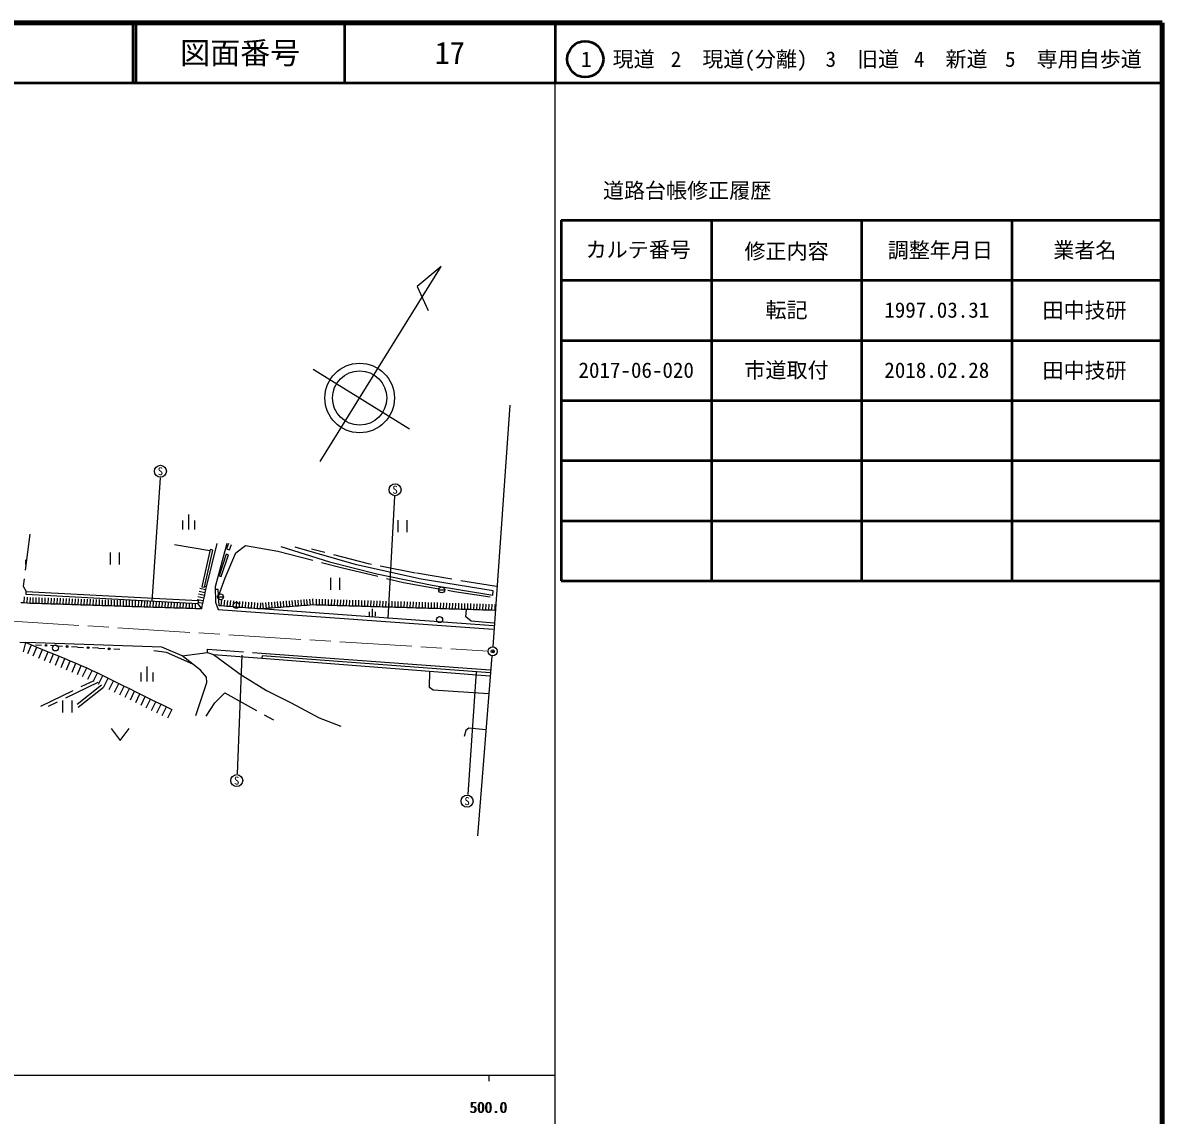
# Model space of a CAD drawing. Units: millimetres, scale not verified. Extents: x 40000 to 680000, y 20000 to 380000.
# Drawn here: x 490458 to 680000, y 198357 to 380000 of the extents above; entities that cross this region are included whole.
import ezdxf
from ezdxf.enums import TextEntityAlignment as Align

# ---------------------------------------------------------------- set-up
doc = ezdxf.new("R2010")
doc.units = ezdxf.units.MM
doc.header["$LTSCALE"] = 1000
doc.header["$PDMODE"] = 32
doc.header["$PDSIZE"] = 500
doc.linetypes.add('CHAIN', pattern=[18.5, 12, -1.5, 3.5, -1.5])
doc.linetypes.add('DASHED', pattern=[7.5, 6, -1.5])
for name, color, linetype, lineweight in [('M-BGD', 7, 'Continuous', 25), ('M-BGD-EXST', 7, 'Continuous', 25), ('M-BMK', 2, 'CHAIN', 13), ('M-BMK-SRVR', 3, 'Continuous', 25), ('M-TTL', 2, 'Continuous', 140), ('M-TTL-BAND', 7, 'Continuous', 25), ('M-TTL-FRAM', 2, 'Continuous', 50), ('M-TTL-LINE', 7, 'Continuous', 50)]:
    doc.layers.add(name, color=color, linetype=linetype, lineweight=lineweight)
doc.layers.add('M-OTRS', color=6, linetype='Continuous')
doc.layers.add('M-TTL-TXT', color=7, linetype='Continuous')
doc.styles.add('ＭＳ ゴシック', font='')
doc.styles.get('ＭＳ ゴシック').set_extended_font_data('MS Gothic')

msp = doc.modelspace()

# ---------------------------------------------------------------- linework, layer by layer
at = {"layer": 'M-BGD'}
for p, q in [((538741, 322386), (554813, 312491)), ((571498, 316447), (568676, 276227)), ((521644, 292431), (520225, 286231)), ((520664, 286131), (522083, 292331)), ((522757, 293410), (520963, 286215)), ((522083, 292331), (521644, 292431)), ((524659, 293422), (524330, 292541)), ((524330, 292541), (524827, 292356)), ((524827, 292356), (525155, 293237)), ((524308, 291642), (523106, 288037)), ((523467, 287917), (524668, 291522)), ((524668, 291522), (524308, 291642)), ((520225, 286231), (520664, 286131)), ((520963, 286215), (520696, 286273)), ((520963, 286215), (520864, 285756)), ((523106, 288037), (523467, 287917)), ((490693, 284537), (490619, 283540)), ((491191, 284500), (491117, 283503)), ((491689, 284464), (491615, 283466)), ((492149, 284450), (492116, 283450)), ((492649, 284433), (492617, 283434)), ((493150, 284417), (493118, 283418)), ((493651, 284401), (493619, 283401)), ((494152, 284385), (494120, 283385)), ((494653, 284368), (494621, 283369)), ((495154, 284352), (495122, 283353)), ((495655, 284336), (495622, 283337)), ((496156, 284320), (496123, 283320)), ((519588, 284591), (520565, 284379)), ((519687, 285050), (520665, 284838)), ((519787, 285509), (520764, 285297)), ((519887, 285968), (520864, 285756)), ((520565, 284379), (520465, 283919)), ((520665, 284838), (520565, 284379)), ((520764, 285297), (520665, 284838)), ((520864, 285756), (520764, 285297)), ((490619, 283540), (490121, 283576)), ((491117, 283503), (490619, 283540)), ((491615, 283466), (491117, 283503)), ((492116, 283450), (491615, 283466)), ((492617, 283434), (492116, 283450)), ((493118, 283418), (492617, 283434)), ((493619, 283401), (493118, 283418)), ((494120, 283385), (493619, 283401)), ((494621, 283369), (494120, 283385)), ((495122, 283353), (494621, 283369)), ((495622, 283337), (495122, 283353)), ((496123, 283320), (495622, 283337)), ((496624, 283304), (496123, 283320)), ((496657, 284304), (496624, 283304)), ((497125, 283288), (496624, 283304)), ((497158, 284287), (497125, 283288)), ((497626, 283272), (497125, 283288)), ((497658, 284271), (497626, 283272)), ((498127, 283256), (497626, 283272)), ((498159, 284255), (498127, 283256)), ((498628, 283239), (498127, 283256)), ((498660, 284239), (498628, 283239)), ((499129, 283223), (498628, 283239)), ((499161, 284223), (499129, 283223)), ((499630, 283207), (499129, 283223)), ((499662, 284206), (499630, 283207)), ((500131, 283191), (499630, 283207)), ((500163, 284190), (500131, 283191)), ((500631, 283174), (500131, 283191)), ((500664, 284174), (500631, 283174)), ((501132, 283158), (500631, 283174)), ((501165, 284158), (501132, 283158)), ((501633, 283142), (501132, 283158)), ((501666, 284142), (501633, 283142)), ((502134, 283126), (501633, 283142)), ((502166, 284125), (502134, 283126)), ((502635, 283110), (502134, 283126)), ((502667, 284109), (502635, 283110)), ((503136, 283093), (502635, 283110)), ((503168, 284093), (503136, 283093)), ((503637, 283077), (503136, 283093)), ((503669, 284077), (503637, 283077)), ((504138, 283061), (503637, 283077)), ((504170, 284060), (504138, 283061)), ((504639, 283045), (504138, 283061)), ((504671, 284044), (504639, 283045)), ((505140, 283029), (504639, 283045)), ((505172, 284028), (505140, 283029)), ((505640, 283012), (505140, 283029)), ((505673, 284012), (505640, 283012)), ((506141, 282996), (505640, 283012)), ((506174, 283996), (506141, 282996)), ((506642, 282980), (506141, 282996)), ((506675, 283979), (506642, 282980)), ((507143, 282964), (506642, 282980)), ((507175, 283963), (507143, 282964)), ((507644, 282948), (507143, 282964)), ((507676, 283947), (507644, 282948)), ((508145, 282931), (507644, 282948)), ((508177, 283931), (508145, 282931)), ((508646, 282915), (508145, 282931)), ((508678, 283915), (508646, 282915)), ((509147, 282899), (508646, 282915)), ((509179, 283898), (509147, 282899)), ((509648, 282883), (509147, 282899)), ((509680, 283882), (509648, 282883)), ((510149, 282866), (509648, 282883)), ((510181, 283866), (510149, 282866)), ((510649, 282850), (510149, 282866)), ((510682, 283850), (510649, 282850)), ((511150, 282834), (510649, 282850)), ((511150, 282834), (511183, 283835)), ((511651, 282818), (511150, 282834)), ((511651, 282818), (511683, 283808)), ((512152, 282802), (511651, 282818)), ((512152, 282802), (512184, 283781)), ((512653, 282785), (512152, 282802)), ((512653, 282785), (512684, 283754)), ((513154, 282769), (512653, 282785)), ((513154, 282769), (513185, 283727)), ((513655, 282753), (513154, 282769)), ((513655, 282753), (513685, 283700)), ((514156, 282737), (513655, 282753)), ((514156, 282737), (514186, 283673)), ((514657, 282721), (514156, 282737)), ((514657, 282721), (514687, 283646)), ((515157, 282704), (514657, 282721)), ((515157, 282704), (515187, 283619)), ((515658, 282688), (515157, 282704)), ((515658, 282688), (515688, 283592)), ((516159, 282672), (515658, 282688)), ((516159, 282672), (516188, 283565)), ((516660, 282656), (516159, 282672)), ((516660, 282656), (516689, 283538)), ((517161, 282640), (516660, 282656)), ((517161, 282640), (517189, 283510)), ((517662, 282623), (517161, 282640)), ((517662, 282623), (517690, 283483)), ((518163, 282607), (517662, 282623)), ((518163, 282607), (518190, 283456)), ((518664, 282591), (518163, 282607)), ((518664, 282591), (518691, 283429)), ((519165, 282575), (518664, 282591)), ((519165, 282575), (519191, 283402)), ((519666, 282558), (519165, 282575)), ((519488, 284132), (520465, 283919)), ((519583, 283381), (520166, 282542)), ((520366, 283460), (519606, 283625)), ((520166, 282542), (519666, 282558)), ((520266, 283001), (520166, 282542)), ((520366, 283460), (520266, 283001)), ((520465, 283919), (520366, 283460)), ((523418, 283035), (523109, 283059)), ((523495, 284032), (523418, 283035)), ((523920, 282996), (523418, 283035)), ((523997, 283993), (523920, 282996)), ((524422, 282958), (523920, 282996)), ((524499, 283955), (524422, 282958)), ((524923, 282919), (524422, 282958)), ((525000, 283916), (524923, 282919)), ((525425, 282880), (524923, 282919)), ((525502, 283877), (525425, 282880)), ((525926, 282841), (525425, 282880)), ((526003, 283838), (525926, 282841)), ((526428, 282803), (525926, 282841)), ((526505, 283800), (526428, 282803)), ((526929, 282764), (526428, 282803)), ((527006, 283761), (526929, 282764)), ((527431, 282725), (526929, 282764)), ((527508, 283722), (527431, 282725)), ((527933, 282687), (527431, 282725)), ((528009, 283684), (527933, 282687)), ((528434, 282648), (527933, 282687)), ((528511, 283645), (528434, 282648)), ((528936, 282609), (528434, 282648)), ((529013, 283606), (528936, 282609)), ((529437, 282571), (528936, 282609)), ((529514, 283568), (529437, 282571)), ((529939, 282532), (529437, 282571)), ((530016, 283529), (529939, 282532)), ((530427, 282569), (529939, 282532)), ((568765, 279708), (529939, 282532)), ((530352, 283566), (530427, 282569)), ((530916, 282606), (530427, 282569)), ((530840, 283603), (530916, 282606)), ((531404, 282643), (530916, 282606)), ((531329, 283640), (531404, 282643)), ((531893, 282680), (531404, 282643)), ((531817, 283677), (531893, 282680)), ((532381, 282717), (531893, 282680)), ((532306, 283714), (532381, 282717)), ((532870, 282754), (532381, 282717)), ((532794, 283751), (532870, 282754)), ((533358, 282791), (532870, 282754)), ((533283, 283788), (533358, 282791)), ((533847, 282828), (533358, 282791)), ((533771, 283825), (533847, 282828)), ((534335, 282865), (533847, 282828)), ((534260, 283862), (534335, 282865)), ((534824, 282902), (534335, 282865)), ((534748, 283899), (534824, 282902)), ((535312, 282939), (534824, 282902)), ((535237, 283936), (535312, 282939)), ((535801, 282976), (535312, 282939)), ((535725, 283974), (535801, 282976)), ((536289, 283013), (535801, 282976)), ((536214, 284011), (536289, 283013)), ((536778, 283050), (536289, 283013)), ((536702, 284048), (536778, 283050)), ((537266, 283088), (536778, 283050)), ((537191, 284085), (537266, 283088)), ((537755, 283125), (537266, 283088)), ((537679, 284122), (537755, 283125)), ((538243, 283162), (537755, 283125)), ((538168, 284159), (538243, 283162)), ((538732, 283199), (538243, 283162)), ((538656, 284196), (538732, 283199)), ((539236, 283184), (538732, 283199)), ((539265, 284183), (539236, 283184)), ((539739, 283169), (539236, 283184)), ((539769, 284168), (539739, 283169)), ((540243, 283154), (539739, 283169)), ((540273, 284153), (540243, 283154)), ((540747, 283139), (540243, 283154)), ((540777, 284138), (540747, 283139)), ((541251, 283124), (540747, 283139)), ((541280, 284123), (541251, 283124)), ((541754, 283109), (541251, 283124)), ((541784, 284108), (541754, 283109)), ((542258, 283094), (541754, 283109)), ((542288, 284094), (542258, 283094)), ((542762, 283079), (542258, 283094)), ((542792, 284079), (542762, 283079)), ((543266, 283064), (542762, 283079)), ((543295, 284064), (543266, 283064)), ((543770, 283049), (543266, 283064)), ((543799, 284049), (543770, 283049)), ((544273, 283034), (543770, 283049)), ((544303, 284034), (544273, 283034)), ((544777, 283019), (544273, 283034)), ((544807, 284019), (544777, 283019)), ((545281, 283004), (544777, 283019)), ((545311, 284004), (545281, 283004)), ((545785, 282989), (545281, 283004)), ((545814, 283989), (545785, 282989)), ((546288, 282974), (545785, 282989)), ((546318, 283974), (546288, 282974)), ((546792, 282959), (546288, 282974)), ((546822, 283959), (546792, 282959)), ((547296, 282944), (546792, 282959)), ((547326, 283944), (547296, 282944)), ((547800, 282929), (547296, 282944)), ((547829, 283929), (547800, 282929)), ((548304, 282914), (547800, 282929)), ((548333, 283914), (548304, 282914)), ((548807, 282900), (548304, 282914)), ((548837, 283899), (548807, 282900)), ((549311, 282885), (548807, 282900)), ((549341, 283884), (549311, 282885)), ((549815, 282870), (549311, 282885)), ((549845, 283869), (549815, 282870)), ((550319, 282855), (549815, 282870)), ((550348, 283854), (550319, 282855)), ((550822, 282840), (550319, 282855)), ((550852, 283839), (550822, 282840)), ((551326, 282825), (550822, 282840)), ((551356, 283824), (551326, 282825)), ((551830, 282810), (551326, 282825)), ((551860, 283809), (551830, 282810)), ((552334, 282795), (551830, 282810)), ((552363, 283794), (552334, 282795)), ((552838, 282780), (552334, 282795)), ((552867, 283779), (552838, 282780)), ((553341, 282765), (552838, 282780)), ((553371, 283764), (553341, 282765)), ((553845, 282750), (553341, 282765)), ((553875, 283750), (553845, 282750)), ((554349, 282735), (553845, 282750)), ((554379, 283735), (554349, 282735)), ((554853, 282720), (554349, 282735)), ((554882, 283720), (554853, 282720)), ((555356, 282705), (554853, 282720)), ((555386, 283705), (555356, 282705)), ((555860, 282690), (555356, 282705)), ((555890, 283690), (555860, 282690)), ((556364, 282675), (555860, 282690)), ((556394, 283675), (556364, 282675)), ((556868, 282660), (556364, 282675)), ((556897, 283660), (556868, 282660)), ((557371, 282645), (556868, 282660)), ((557401, 283645), (557371, 282645)), ((557875, 282630), (557371, 282645)), ((557905, 283630), (557875, 282630)), ((558379, 282615), (557875, 282630)), ((558409, 283615), (558379, 282615)), ((558883, 282600), (558379, 282615)), ((558912, 283600), (558883, 282600)), ((559387, 282585), (558883, 282600)), ((559416, 283585), (559387, 282585)), ((559890, 282570), (559387, 282585)), ((559920, 283570), (559890, 282570)), ((560394, 282556), (559890, 282570)), ((560424, 283555), (560394, 282556)), ((560898, 282541), (560394, 282556)), ((560928, 283540), (560898, 282541)), ((561402, 282526), (560898, 282541)), ((561431, 283525), (561402, 282526)), ((561905, 282511), (561402, 282526)), ((561935, 283510), (561905, 282511)), ((562409, 282496), (561905, 282511)), ((562439, 283495), (562409, 282496)), ((562913, 282481), (562409, 282496)), ((562943, 283480), (562913, 282481)), ((563417, 282466), (562913, 282481)), ((563446, 283465), (563417, 282466)), ((563921, 282451), (563417, 282466)), ((563950, 283450), (563921, 282451)), ((564424, 282436), (563921, 282451)), ((564454, 283435), (564424, 282436)), ((564928, 282421), (564424, 282436)), ((564958, 283420), (564928, 282421)), ((565432, 282406), (564928, 282421)), ((565462, 283406), (565432, 282406)), ((565965, 283391), (565936, 282391)), ((566469, 283376), (566439, 282376)), ((566973, 283361), (566943, 282361)), ((567477, 283346), (567447, 282346)), ((567980, 283331), (567951, 282331)), ((568484, 283316), (568455, 282316)), ((568988, 283301), (568958, 282301)), ((565936, 282391), (565432, 282406)), ((566439, 282376), (565936, 282391)), ((566943, 282361), (566439, 282376)), ((567447, 282346), (566943, 282361)), ((567951, 282331), (567447, 282346)), ((568455, 282316), (567951, 282331)), ((568958, 282301), (568455, 282316)), ((489964, 277036), (490973, 276963)), ((490586, 275409), (490973, 276963)), ((490973, 276963), (491896, 276580)), ((491283, 275102), (491896, 276580)), ((491896, 276580), (492818, 276198)), ((492205, 274720), (492818, 276198)), ((492572, 276576), (493573, 276521)), ((492818, 276198), (493740, 275816)), ((493127, 274338), (493740, 275816)), ((493740, 275816), (494662, 275433)), ((494050, 273955), (494662, 275433)), ((494662, 275433), (495585, 275051)), ((494972, 273573), (495585, 275051)), ((496074, 276386), (495074, 276440)), ((495585, 275051), (496507, 274669)), ((496074, 276386), (497075, 276331)), ((499577, 276196), (498576, 276250)), ((499577, 276196), (500578, 276142)), ((503079, 276006), (502079, 276060)), ((503079, 276006), (504080, 275952)), ((506582, 275816), (505581, 275870)), ((530193, 275172), (568224, 272424)), ((495894, 273191), (496507, 274669)), ((496507, 274669), (497429, 274286)), ((496816, 272808), (497429, 274286)), ((497429, 274286), (498351, 273904)), ((497739, 272426), (498351, 273904)), ((498351, 273904), (499274, 273522)), ((498661, 272043), (499274, 273522)), ((499274, 273522), (500196, 273139)), ((499583, 271661), (500196, 273139)), ((500196, 273139), (501118, 272757)), ((566171, 244834), (568564, 274732)), ((500412, 271321), (501118, 272757)), ((501118, 272757), (502001, 272323)), ((501295, 270887), (502001, 272323)), ((502001, 272323), (502884, 271888)), ((502178, 270453), (502884, 271888)), ((502884, 271888), (503767, 271454)), ((503061, 270019), (503767, 271454)), ((503767, 271454), (504650, 271020)), ((503944, 269584), (504650, 271020)), ((504650, 271020), (505533, 270586)), ((504827, 269150), (505533, 270586)), ((505533, 270586), (506416, 270152)), ((505710, 268716), (506416, 270152)), ((506416, 270152), (507299, 269718)), ((506593, 268282), (507299, 269718)), ((507299, 269718), (508182, 269284)), ((507476, 267848), (508182, 269284)), ((508182, 269284), (509065, 268849)), ((508359, 267414), (509065, 268849)), ((509065, 268849), (509948, 268415)), ((509242, 266980), (509948, 268415)), ((509948, 268415), (510830, 267981)), ((510124, 266545), (510830, 267981)), ((510830, 267981), (511713, 267547)), ((511007, 266111), (511713, 267547)), ((511713, 267547), (512596, 267113)), ((511890, 265677), (512596, 267113)), ((512596, 267113), (513479, 266679)), ((512773, 265243), (513479, 266679)), ((513479, 266679), (514362, 266245)), ((513656, 264809), (514362, 266245)), ((514362, 266245), (515245, 265810)), ((515245, 265810), (514539, 264375))]:
    msp.add_line(p, q, dxfattribs=at)
at = {"layer": 'M-BGD', "linetype": 'DASHED'}
for p, q in [((521587, 292179), (514742, 293352)), ((493441, 266364), (502330, 270653)), ((502953, 270315), (494689, 266312)), ((499497, 266676), (503525, 269899)), ((503889, 269483), (499679, 266130))]:
    msp.add_line(p, q, dxfattribs=at)
at = {"layer": 'M-BGD'}
for points in [[(539920, 307033), (560081, 339481), (556068, 336148), (557918, 332169)], [(524385, 293394), (522437, 286216), (522495, 283638), (522950, 282466), (568724, 279154)], [(533375, 292896), (541459, 290384), (549346, 288389), (558556, 286510), (568672, 284831)], [(568672, 284831), (568721, 285540), (556746, 287480), (545995, 289844), (535740, 292786)], [(523109, 283059), (522959, 285756), (522448, 285745)], [(568799, 280164), (565029, 280477), (564169, 281245), (564242, 282441)], [(516947, 274713), (513600, 276170), (490973, 276963)], [(518725, 273370), (514374, 275296), (512264, 275549)], [(521165, 275305), (522198, 274977), (530222, 274356)], [(568185, 271906), (530255, 274762), (530222, 274356), (568148, 271404)], [(567925, 268410), (558713, 269052), (558103, 269486), (558183, 272180)], [(567481, 262441), (564671, 262718), (564154, 262352), (563880, 261347)]]:
    msp.add_lwpolyline(points, dxfattribs=at)
at = {"layer": 'M-BGD', "linetype": 'DASHED'}
for points in [[(491638, 294958), (490502, 286308), (491008, 285462)], [(523018, 284688), (524112, 287723), (525900, 291852), (527507, 293092), (532892, 292134), (543661, 289371), (553781, 286947), (562267, 285452), (569115, 284412)], [(569252, 286244), (555805, 288499), (547991, 290030), (538465, 292492)], [(519266, 264812), (521075, 270305), (521009, 271210), (520039, 272378), (516947, 274713), (521165, 275305), (521190, 275836), (530193, 275172)], [(522198, 274977), (527059, 271391), (531015, 268990), (535105, 266945), (539773, 264456), (543374, 263033)], [(520984, 264717), (522416, 266910), (524083, 268606), (532153, 264074)]]:
    msp.add_lwpolyline(points, dxfattribs=at)
at = {"layer": 'M-BGD'}
msp.add_lwpolyline([(519637, 283954), (519583, 283381), (490999, 284925), (491008, 285462)], close=True, dxfattribs=at)
for centre, radius in [((546494, 317613), 5792), ((546494, 317613), 4514), ((494323, 276481), 150), ((494323, 276481), 99), ((494323, 276481), 49), ((497826, 276291), 150), ((497826, 276291), 99), ((497826, 276291), 49), ((501328, 276101), 150), ((501328, 276101), 99), ((501328, 276101), 49), ((504831, 275911), 150), ((504831, 275911), 99), ((504831, 275911), 49)]:
    msp.add_circle(centre, radius, dxfattribs=at)
at = {"layer": 'M-BGD-EXST'}
for p, q in [((513319, 304332), (511909, 283790)), ((552297, 301315), (551174, 280931)), ((518035, 298233), (518035, 295733)), ((517035, 297233), (517035, 295733)), ((519035, 297233), (519035, 295733)), ((552823, 297299), (552823, 295299)), ((554323, 297299), (554323, 295299)), ((504983, 291946), (504983, 289946)), ((506483, 291946), (506483, 289946)), ((490913, 290704), (490913, 289954)), ((541660, 287732), (541660, 285732)), ((543160, 287732), (543160, 285732)), ((522853, 284547), (523853, 284547)), ((559649, 285707), (560649, 285707)), ((548599, 282560), (548599, 281310)), ((548099, 282060), (548099, 281310)), ((549099, 282060), (549099, 281310)), ((526902, 274853), (526099, 255112)), ((511087, 272946), (511087, 270446)), ((510087, 271946), (510087, 270446)), ((512087, 271946), (512087, 270446)), ((565898, 272095), (564466, 251661)), ((497090, 267337), (497090, 265337)), ((498590, 267337), (498590, 265337)), ((505145, 262673), (506645, 260673)), ((506645, 260673), (508145, 262673))]:
    msp.add_line(p, q, dxfattribs=at)
for centre, radius in [((513341, 305427), 1000), ((552385, 302362), 1000), ((523353, 284547), 500), ((560149, 285707), 500), ((525969, 283143), 500), ((559798, 280762), 500), ((495898, 276056), 500), ((526039, 253994), 1000), ((564363, 250580), 1000)]:
    msp.add_circle(centre, radius, dxfattribs=at)
at = {"layer": 'M-BMK'}
msp.add_line((469328, 281711), (567875, 275526), dxfattribs=at)
at = {"layer": 'M-BMK-SRVR'}
msp.add_circle((568624, 275479), 750, dxfattribs=at)
at = {"layer": 'M-OTRS'}
msp.add_point((568624, 275479), dxfattribs=at)
at = {"layer": 'M-TTL'}
for p, q in [((680000, 380000), (40000, 380000)), ((680000, 20000), (680000, 380000))]:
    msp.add_line(p, q, dxfattribs=at)
at = {"layer": 'M-TTL-BAND'}
for p, q in [((579000, 20000), (579000, 370000)), ((40000, 205000), (579000, 205000)), ((568000, 205000), (568000, 204000))]:
    msp.add_line(p, q, dxfattribs=at)
at = {"layer": 'M-TTL-FRAM'}
for p, q in [((580000, 347197), (580000, 287197)), ((580000, 347197), (680000, 347197)), ((580000, 287197), (680000, 287197))]:
    msp.add_line(p, q, dxfattribs=at)
at = {"layer": 'M-TTL-LINE'}
for p, q in [((508747, 380000), (508747, 370000)), ((509247, 380000), (509247, 370000)), ((543997, 380000), (543997, 370000)), ((579000, 380000), (579000, 370000)), ((40000, 370000), (680000, 370000)), ((605000, 347197), (605000, 287197)), ((630000, 347197), (630000, 287197)), ((655000, 347197), (655000, 287197)), ((580000, 337197), (680000, 337197)), ((580000, 327197), (680000, 327197)), ((580000, 317197), (680000, 317197)), ((580000, 307197), (680000, 307197)), ((580000, 297197), (680000, 297197))]:
    msp.add_line(p, q, dxfattribs=at)
msp.add_circle((584031, 373958), 3000, dxfattribs=at)

# ---------------------------------------------------------------- texts
at = {"layer": 'M-BGD-EXST', "style": 'ＭＳ ゴシック'}
for p in [(513341, 305427), (552385, 302362), (526039, 253994), (564363, 250580)]:
    msp.add_text('S', height=1320, dxfattribs=at).set_placement(p, align=Align.MIDDLE_CENTER)
at = {"layer": 'M-TTL-BAND', "style": 'ＭＳ ゴシック'}
for p in [(567844, 198195), (568000, 198195)]:
    msp.add_text('500.0', height=1833, dxfattribs=at).set_placement(p, align=Align.BOTTOM_CENTER)
at = {"layer": 'M-TTL-TXT', "style": 'ＭＳ ゴシック'}
for s, height, p in [('図面番号', 3666, (526622, 375000)), ('17', 3666, (561497, 375000)), ('1\u3000現道', 2566, (589448, 373958)), ('2\u3000現道(分離)', 2566, (609619, 373958)), ('3\u3000旧道', 2566, (630121, 373958)), ('4\u3000新道', 2566, (644824, 373958)), ('5\u3000専用自歩道', 2566, (665228, 373958)), ('道路台帳修正履歴', 2566, (600968, 352113)), ('カルテ番号', 2566, (592839, 342277)), ('修正内容', 2566, (617509, 342023)), ('調整年月日', 2566, (643089, 342197)), ('業者名', 2566, (667134, 342197)), ('転記', 2566, (617500, 332245)), ('田中技研', 2566, (667077, 332189)), ('1997.03.31', 2566, (642500, 332245)), ('2017-06-020', 2566, (592500, 322245)), ('市道取付', 2566, (617500, 322245)), ('2018.02.28', 2566, (642500, 322245)), ('田中技研', 2566, (667077, 322189))]:
    msp.add_text(s, height=height, dxfattribs=at).set_placement(p, align=Align.MIDDLE_CENTER)

doc.saveas('drawing.dxf')
